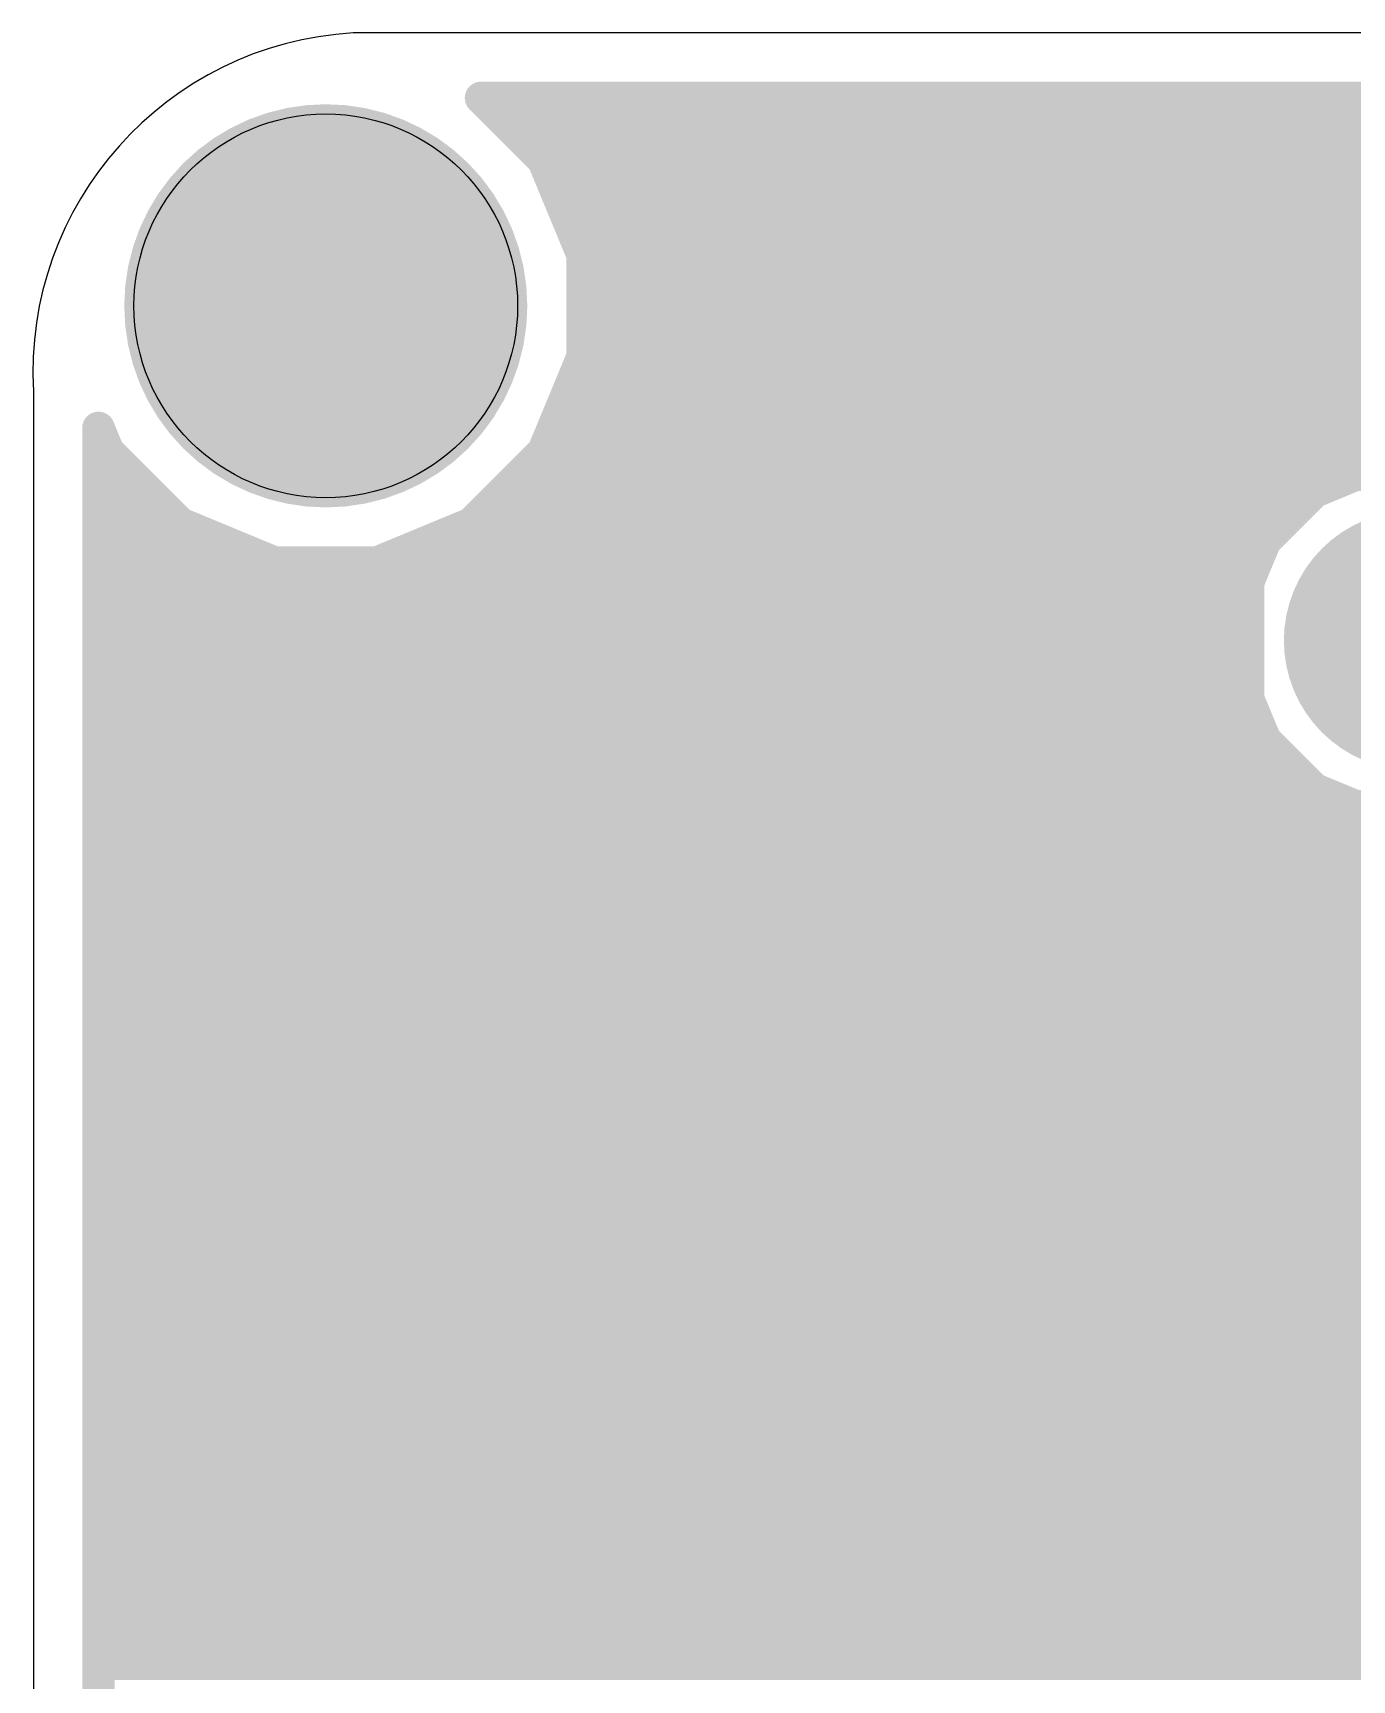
# Model space of a CAD drawing. Extents: x -0.3 to 61.8, y 0 to 38.4.
# Drawn here: x 3.81 to 14.12, y 25.53 to 38.4 of the extents above; entities that cross this region are included whole.
import ezdxf

# ---------------------------------------------------------------- set-up
doc = ezdxf.new("R2010")
doc.units = 0
for name, color, linetype in [('16', 175, 'CONTINUOUS'), ('17', 82, 'CONTINUOUS'), ('20', 7, 'CONTINUOUS'), ('21', 7, 'CONTINUOUS'), ('29', 253, 'CONTINUOUS'), ('30', 253, 'CONTINUOUS')]:
    doc.layers.add(name, color=color, linetype=linetype)

# ---------------------------------------------------------------- blocks, each defined once
blk = doc.blocks.new('ROUNDP')
at = {"const_width": 0.5}
blk.add_lwpolyline([(0, -0.25, 1), (0, 0.25, 1), (0, -0.25)], format="xyb", dxfattribs=at)

msp = doc.modelspace()

# ---------------------------------------------------------------- linework, layer by layer
at = {"layer": '16', "const_width": 0.254}
for points in [[(7.7983, 37.4086), (7.3101, 37.8968)], [(7.3101, 37.8968), (49.3827, 37.8968)], [(7.3609, 37.846), (49.3319, 37.846)], [(7.6149, 37.592), (49.0779, 37.592)], [(8.104, 36.6706), (7.7983, 37.4086)], [(7.8276, 37.338), (48.8652, 37.338)], [(7.9328, 37.084), (48.76, 37.084)], [(8.038, 36.83), (48.6548, 36.83)], [(8.104, 35.8718), (8.104, 36.6706)], [(8.104, 36.576), (48.5888, 36.576)], [(8.104, 36.322), (48.5888, 36.322)], [(8.104, 36.068), (48.5888, 36.068)], [(7.7983, 35.1338), (8.104, 35.8718)], [(8.0801, 35.814), (48.6127, 35.814)], [(7.9748, 35.56), (48.7179, 35.56)], [(4.318, 3.0883), (4.318, 35.3165)], [(4.318, 35.3165), (4.3937, 35.1338)], [(4.318, 35.306), (4.3224, 35.306)], [(7.8696, 35.306), (48.8232, 35.306)], [(4.318, 35.052), (4.4755, 35.052)], [(4.3937, 35.1338), (4.9586, 34.5689)], [(7.2334, 34.5689), (7.7983, 35.1338)], [(7.7165, 35.052), (48.9763, 35.052)], [(14.3322, 35.0266), (13.8281, 34.8178)], [(4.318, 34.798), (4.7295, 34.798)], [(7.4625, 34.798), (13.8083, 34.798)], [(13.8281, 34.8178), (13.4422, 34.4319)], [(4.318, 34.544), (5.0187, 34.544)], [(4.9586, 34.5689), (5.6966, 34.2632)], [(6.4954, 34.2632), (7.2334, 34.5689)], [(7.1733, 34.544), (13.5543, 34.544)], [(13.4422, 34.4319), (13.2334, 33.9278)], [(4.318, 34.29), (5.6319, 34.29)], [(5.6966, 34.2632), (6.4954, 34.2632)], [(6.5601, 34.29), (13.3834, 34.29)], [(4.318, 34.036), (13.2782, 34.036)], [(13.2334, 33.9278), (13.2334, 33.3822)], [(4.318, 33.782), (13.2334, 33.782)], [(4.318, 33.528), (13.2334, 33.528)], [(13.2334, 33.3822), (13.4422, 32.8781)], [(4.318, 33.274), (13.2782, 33.274)], [(4.318, 33.02), (13.3834, 33.02)], [(13.4422, 32.8781), (13.8281, 32.4922)], [(4.318, 32.766), (13.5543, 32.766)], [(4.318, 32.512), (13.8083, 32.512)], [(13.8281, 32.4922), (14.3322, 32.2834)], [(4.318, 32.258), (32.9917, 32.258)], [(4.318, 32.004), (33.2457, 32.004)], [(4.318, 31.75), (33.4997, 31.75)], [(4.318, 31.496), (33.6042, 31.496)], [(4.318, 31.242), (33.6042, 31.242)], [(4.318, 30.988), (33.6042, 30.988)], [(4.318, 30.734), (33.6042, 30.734)], [(4.318, 30.48), (33.6042, 30.48)], [(4.318, 30.226), (33.6042, 30.226)], [(4.318, 29.972), (33.6042, 29.972)], [(4.318, 29.718), (33.6042, 29.718)], [(4.318, 29.464), (33.6042, 29.464)], [(4.318, 29.21), (33.6042, 29.21)], [(4.318, 28.956), (33.6042, 28.956)], [(4.318, 28.702), (33.6042, 28.702)], [(4.318, 28.448), (33.6042, 28.448)], [(4.318, 28.194), (33.6042, 28.194)], [(4.318, 27.94), (33.6042, 27.94)], [(4.318, 27.686), (33.6042, 27.686)], [(4.318, 27.432), (33.6042, 27.432)], [(4.318, 27.178), (33.6042, 27.178)], [(4.318, 26.924), (33.6042, 26.924)], [(4.318, 26.67), (33.6042, 26.67)], [(4.318, 26.416), (33.6042, 26.416)], [(4.318, 26.162), (33.6042, 26.162)], [(4.318, 25.908), (33.6042, 25.908)], [(4.318, 25.654), (33.6042, 25.654)]]:
    msp.add_lwpolyline(points, dxfattribs=at)
at = {"layer": '16', "const_width": 0.127}
for points in [[(7.355, 37.9417, 1), (7.2652, 37.8519)], [(7.3101, 37.9603, 1), (7.3101, 37.8333)], [(7.3609, 37.9095, 1), (7.3609, 37.7825)], [(7.6149, 37.6555, 1), (7.6149, 37.5285)], [(7.857, 37.4329, 1), (7.7396, 37.3843)], [(7.7534, 37.3637, 1), (7.8432, 37.4535)], [(7.8276, 37.4015, 1), (7.8276, 37.2745)], [(7.9328, 37.1475, 1), (7.9328, 37.0205)], [(8.038, 36.8935, 1), (8.038, 36.7665)], [(8.1675, 36.6706, 1), (8.0405, 36.6706)], [(8.104, 36.6395, 1), (8.104, 36.5125)], [(8.0453, 36.6463, 1), (8.1627, 36.6949)], [(8.104, 36.3855, 1), (8.104, 36.2585)], [(8.104, 36.1315, 1), (8.104, 36.0045)], [(8.0801, 35.8775, 1), (8.0801, 35.7505)], [(8.0405, 35.8718, 1), (8.1675, 35.8718)], [(8.1627, 35.8475, 1), (8.0453, 35.8961)], [(7.9748, 35.6235, 1), (7.9748, 35.4965)], [(4.3815, 35.3165, 1), (4.2545, 35.3165)], [(4.3767, 35.3408, 1), (4.2593, 35.2922)], [(4.318, 35.3695, 1), (4.318, 35.2425)], [(4.3224, 35.2425, 1), (4.3224, 35.3695)], [(7.8696, 35.3695, 1), (7.8696, 35.2425)], [(4.318, 35.1155, 1), (4.318, 34.9885)], [(4.4386, 35.1787, 1), (4.3488, 35.0889)], [(4.335, 35.1095, 1), (4.4524, 35.1581)], [(4.4755, 34.9885, 1), (4.4755, 35.1155)], [(7.7165, 35.1155, 1), (7.7165, 34.9885)], [(7.7396, 35.1581, 1), (7.857, 35.1095)], [(7.8432, 35.0889, 1), (7.7534, 35.1787)], [(4.318, 34.8615, 1), (4.318, 34.7345)], [(4.7295, 34.7345, 1), (4.7295, 34.8615)], [(7.4625, 34.8615, 1), (7.4625, 34.7345)], [(13.8037, 34.8765, 1), (13.8524, 34.7591)], [(13.873, 34.7729, 1), (13.7831, 34.8627)], [(13.8083, 34.7345, 1), (13.8083, 34.8615)], [(4.318, 34.6075, 1), (4.318, 34.4805)], [(4.9829, 34.6276, 1), (4.9343, 34.5102)], [(4.9137, 34.524, 1), (5.0035, 34.6138)], [(5.0187, 34.4805, 1), (5.0187, 34.6075)], [(7.1733, 34.6075, 1), (7.1733, 34.4805)], [(7.1885, 34.6138, 1), (7.2783, 34.524)], [(7.2577, 34.5102, 1), (7.2091, 34.6276)], [(13.5543, 34.4805, 1), (13.5543, 34.6075)], [(13.3973, 34.4768, 1), (13.4871, 34.387)], [(13.5009, 34.4076, 1), (13.3835, 34.4562)], [(4.318, 34.3535, 1), (4.318, 34.2265)], [(5.6319, 34.2265, 1), (5.6319, 34.3535)], [(5.6966, 34.3267, 1), (5.6966, 34.1997)], [(5.6723, 34.2045, 1), (5.7209, 34.3219)], [(6.4711, 34.3219, 1), (6.5197, 34.2045)], [(6.4954, 34.1997, 1), (6.4954, 34.3267)], [(6.5601, 34.3535, 1), (6.5601, 34.2265)], [(13.3834, 34.2265, 1), (13.3834, 34.3535)], [(4.318, 34.0995, 1), (4.318, 33.9725)], [(13.2782, 33.9725, 1), (13.2782, 34.0995)], [(13.2969, 33.9278, 1), (13.1699, 33.9278)], [(13.1747, 33.9521, 1), (13.2921, 33.9035)], [(4.318, 33.8455, 1), (4.318, 33.7185)], [(13.2334, 33.7185, 1), (13.2334, 33.8455)], [(4.318, 33.5915, 1), (4.318, 33.4645)], [(13.2334, 33.4645, 1), (13.2334, 33.5915)], [(13.2921, 33.4065, 1), (13.1747, 33.3579)], [(4.318, 33.3375, 1), (4.318, 33.2105)], [(13.1699, 33.3822, 1), (13.2969, 33.3822)], [(13.2782, 33.2105, 1), (13.2782, 33.3375)], [(4.318, 33.0835, 1), (4.318, 32.9565)], [(13.3834, 32.9565, 1), (13.3834, 33.0835)], [(13.4871, 32.923, 1), (13.3973, 32.8331)], [(4.318, 32.8295, 1), (4.318, 32.7025)], [(13.3835, 32.8537, 1), (13.5009, 32.9024)], [(13.5543, 32.7025, 1), (13.5543, 32.8295)], [(4.318, 32.5755, 1), (4.318, 32.4485)], [(13.8524, 32.5509, 1), (13.8037, 32.4335)], [(13.7831, 32.4473, 1), (13.873, 32.5371)], [(13.8083, 32.4485, 1), (13.8083, 32.5755)], [(4.318, 32.3215, 1), (4.318, 32.1945)], [(4.318, 32.0675, 1), (4.318, 31.9405)], [(4.318, 31.8135, 1), (4.318, 31.6865)], [(4.318, 31.5595, 1), (4.318, 31.4325)], [(4.318, 31.3055, 1), (4.318, 31.1785)], [(4.318, 31.0515, 1), (4.318, 30.9245)], [(4.318, 30.7975, 1), (4.318, 30.6705)], [(4.318, 30.5435, 1), (4.318, 30.4165)], [(4.318, 30.2895, 1), (4.318, 30.1625)], [(4.318, 30.0355, 1), (4.318, 29.9085)], [(4.318, 29.7815, 1), (4.318, 29.6545)], [(4.318, 29.5275, 1), (4.318, 29.4005)], [(4.318, 29.2735, 1), (4.318, 29.1465)], [(4.318, 29.0195, 1), (4.318, 28.8925)], [(4.318, 28.7655, 1), (4.318, 28.6385)], [(4.318, 28.5115, 1), (4.318, 28.3845)], [(4.318, 28.2575, 1), (4.318, 28.1305)], [(4.318, 28.0035, 1), (4.318, 27.8765)], [(4.318, 27.7495, 1), (4.318, 27.6225)], [(4.318, 27.4955, 1), (4.318, 27.3685)], [(4.318, 27.2415, 1), (4.318, 27.1145)], [(4.318, 26.9875, 1), (4.318, 26.8605)], [(4.318, 26.7335, 1), (4.318, 26.6065)], [(4.318, 26.4795, 1), (4.318, 26.3525)], [(4.318, 26.2255, 1), (4.318, 26.0985)], [(4.318, 25.9715, 1), (4.318, 25.8445)], [(4.318, 25.7175, 1), (4.318, 25.5905)]]:
    msp.add_lwpolyline(points, format="xyb", dxfattribs=at)
at = {"layer": '20'}
for p, q in [((50.205, 38.4048), (6.31, 38.4048)), ((3.81, 35.6), (3.81, 2.5))]:
    msp.add_line(p, q, dxfattribs=at)
msp.add_circle((6.096, 36.2712), 1.5, dxfattribs=at)
msp.add_arc((6.4624, 35.7524), 2.6568, 93.2885, 183.2885, dxfattribs=at)
at = {"layer": '21', "const_width": 0.2032}
for points in [[(13.97, 34.925), (13.335, 34.29)], [(13.97, 34.925), (15.24, 34.925)], [(13.335, 34.29), (13.335, 33.02)], [(13.335, 33.02), (13.97, 32.385)], [(15.24, 32.385), (13.97, 32.385)]]:
    msp.add_lwpolyline(points, dxfattribs=at)
at = {"layer": '21', "const_width": 0.1016}
for points in [[(13.97, 34.9758, 1), (13.97, 34.8742)], [(14.0059, 34.8891, 1), (13.9341, 34.9609)], [(13.3858, 34.29, 1), (13.2842, 34.29)], [(13.2991, 34.3259, 1), (13.3709, 34.2541)], [(13.3709, 33.0559, 1), (13.2991, 32.9841)], [(13.2842, 33.02, 1), (13.3858, 33.02)], [(13.97, 32.4358, 1), (13.97, 32.3342)], [(13.9341, 32.3491, 1), (14.0059, 32.4209)]]:
    msp.add_lwpolyline(points, format="xyb", dxfattribs=at)
at = {"layer": '29', "const_width": 1.5762}
msp.add_lwpolyline([(6.096, 35.4831, 1), (6.096, 37.0593, 1), (6.096, 35.4831)], format="xyb", dxfattribs=at)
at = {"layer": '30', "const_width": 1.5762}
msp.add_lwpolyline([(6.096, 35.4831, 1), (6.096, 37.0593, 1), (6.096, 35.4831)], format="xyb", dxfattribs=at)

# ---------------------------------------------------------------- block references
at = {"layer": '17', "xscale": 1.8796, "yscale": 1.8796, "rotation": 90}
msp.add_blockref('ROUNDP', (14.605, 33.655), dxfattribs=at)
msp.add_blockref('ROUNDP', (14.605, 33.655), dxfattribs=at)
at = {"layer": '29', "xscale": 2.032, "yscale": 2.032, "rotation": 90}
msp.add_blockref('ROUNDP', (14.605, 33.655), dxfattribs=at)
at = {"layer": '30', "xscale": 2.032, "yscale": 2.032, "rotation": 90}
msp.add_blockref('ROUNDP', (14.605, 33.655), dxfattribs=at)

doc.saveas('drawing.dxf')
